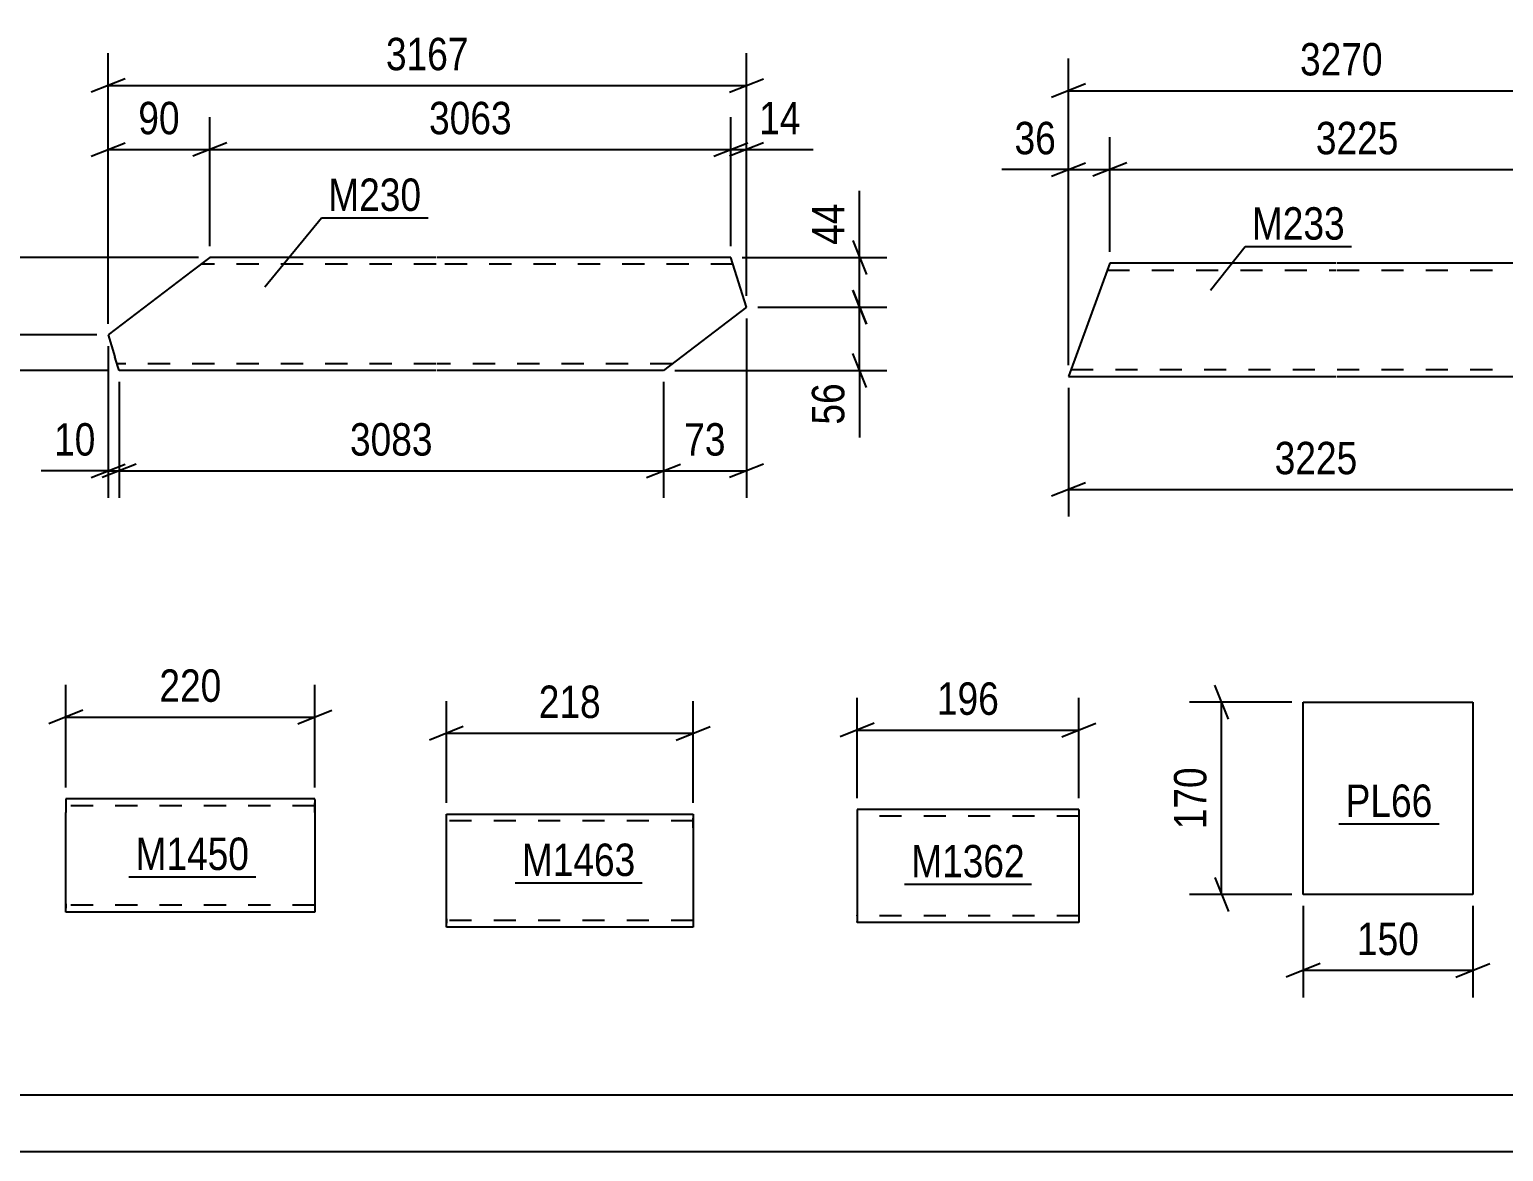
# Model space of a CAD drawing. Header units: millimetres. Extents: x 0 to 841, y 0 to 594.
# Drawn here: x 234.8 to 365.1, y 0 to 99.2 of the extents above; entities that cross this region are included whole.
import ezdxf

# ---------------------------------------------------------------- set-up
doc = ezdxf.new("R2010")
doc.units = ezdxf.units.MM
doc.linetypes.add('DXK_LINE_DOT2', pattern=[3.9198, 1.9599, -1.9599])
doc.styles.add('Arial Narrow', font='ARIALN.TTF', dxfattribs={"height": 0.2})

# ---------------------------------------------------------------- blocks, each defined once
blk = doc.blocks.new('Unknown-404166541-1133 - 43006')
at = {"color": 5, "linetype": 'Continuous'}
for p, q in [((5, 5), (836, 5)), ((0, 0), (841, 0))]:
    blk.add_line(p, q, dxfattribs=at)
blk = doc.blocks.new('Part-404166541-54203 - 54202')
at = {"color": 2, "linetype": 'Continuous'}
for p, q in [((250.74, 79.05), (249.17, 77.85)), ((270.74, 79.05), (250.74, 79.05)), ((296.81, 79.05), (270.84, 79.05)), ((298.18, 74.64), (296.81, 79.05)), ((249.17, 77.85), (241.75, 72.19)), ((298.18, 74.64), (290.84, 69.05)), ((241.75, 72.19), (242.35, 70.25)), ((242.62, 69.4), (242.35, 70.25)), ((242.7, 69.14), (242.62, 69.4)), ((242.73, 69.05), (242.7, 69.14)), ((270.74, 69.05), (242.73, 69.05)), ((290.84, 69.05), (270.84, 69.05))]:
    blk.add_line(p, q, dxfattribs=at)
at = {"color": 7, "linetype": 'DXK_LINE_DOT2'}
for p, q in [((250.74, 79.05), (249.77, 78.31)), ((270.74, 78.45), (249.95, 78.45)), ((297, 78.45), (270.84, 78.45)), ((242.5, 69.79), (242.35, 70.25)), ((242.62, 69.4), (242.53, 69.69)), ((270.74, 69.65), (242.54, 69.65)), ((291.63, 69.65), (270.84, 69.65))]:
    blk.add_line(p, q, dxfattribs=at)
blk = doc.blocks.new('Part-404166541-54219 - 54218')
at = {"color": 2, "linetype": 'Continuous'}
for p, q in [((330.3, 78.53), (326.66, 68.53)), ((350.3, 78.53), (330.3, 78.53)), ((374.04, 78.53), (350.4, 78.53)), ((374.88, 77.33), (374.04, 78.53)), ((374.88, 77.33), (372.12, 69.73)), ((372.12, 69.73), (370.4, 68.53)), ((326.66, 68.53), (350.3, 68.53)), ((350.4, 68.53), (370.4, 68.53))]:
    blk.add_line(p, q, dxfattribs=at)
at = {"color": 7, "linetype": 'DXK_LINE_DOT2'}
for p, q in [((374.04, 78.53), (373.83, 77.93)), ((330.09, 77.93), (350.3, 77.93)), ((350.4, 77.93), (373.83, 77.93)), ((373.8, 77.33), (371.04, 69.73)), ((373.86, 77.56), (373.8, 77.33)), ((373.83, 77.93), (373.86, 77.88)), ((373.86, 77.88), (373.83, 77.93)), ((373.84, 77.7), (373.85, 77.75)), ((373.84, 77.7), (373.85, 77.75)), ((373.86, 77.56), (373.84, 77.7)), ((373.85, 77.75), (373.86, 77.88)), ((326.88, 69.13), (350.3, 69.13)), ((350.4, 69.13), (370.62, 69.13)), ((370.62, 69.13), (370.4, 68.53)), ((370.62, 69.13), (370.69, 69.18)), ((370.69, 69.18), (370.62, 69.13)), ((370.78, 69.31), (370.69, 69.18)), ((370.78, 69.31), (370.8, 69.36)), ((370.78, 69.31), (370.8, 69.36)), ((370.8, 69.36), (370.92, 69.5)), ((371.04, 69.73), (370.92, 69.5))]:
    blk.add_line(p, q, dxfattribs=at)
blk = doc.blocks.new('Part-404166541-52374 - 52373')
at = {"color": 2, "linetype": 'Continuous'}
for p, q in [((347.39, 22.73), (347.39, 39.73)), ((347.39, 39.73), (362.39, 39.73)), ((362.39, 39.73), (362.39, 22.73)), ((362.39, 22.73), (347.39, 22.73))]:
    blk.add_line(p, q, dxfattribs=at)
blk = doc.blocks.new('Part-404166541-52480 - 52479')
at = {"color": 2, "linetype": 'Continuous'}
for p, q in [((327.57, 30.24), (307.96, 30.24)), ((307.96, 30.24), (307.96, 20.33)), ((327.57, 30.24), (327.57, 20.24)), ((307.96, 20.24), (307.96, 20.33)), ((327.57, 20.24), (307.96, 20.24))]:
    blk.add_line(p, q, dxfattribs=at)
at = {"color": 7, "linetype": 'DXK_LINE_DOT2'}
for p, q in [((327.57, 29.64), (307.96, 29.64)), ((307.96, 20.84), (307.96, 20.89)), ((327.57, 20.84), (327.57, 20.89)), ((327.57, 20.84), (307.96, 20.84))]:
    blk.add_line(p, q, dxfattribs=at)
blk = doc.blocks.new('Part-404166541-52508 - 52507')
at = {"color": 2, "linetype": 'Continuous'}
for p, q in [((238.02, 31.17), (238.02, 29.97)), ((260.02, 31.17), (238.02, 31.17)), ((260.02, 31.08), (260.02, 31.17)), ((260.02, 31.08), (260.02, 29.97)), ((238.02, 21.91), (238.02, 29.97)), ((260.02, 29.97), (260.02, 21.17)), ((238.02, 21.26), (238.02, 21.91)), ((238.02, 21.17), (238.02, 21.26)), ((260.02, 21.17), (238.02, 21.17))]:
    blk.add_line(p, q, dxfattribs=at)
at = {"color": 7, "linetype": 'DXK_LINE_DOT2'}
for p, q in [((260.02, 30.57), (238.02, 30.57)), ((260.02, 29.97), (260.02, 30.82)), ((238.02, 21.91), (238.02, 21.52)), ((238.02, 21.77), (238.02, 21.82)), ((260.02, 21.77), (238.02, 21.77)), ((260.02, 21.77), (260.02, 21.82))]:
    blk.add_line(p, q, dxfattribs=at)
blk = doc.blocks.new('Part-404166541-52515 - 52514')
at = {"color": 2, "linetype": 'Continuous'}
for p, q in [((271.65, 28.63), (271.65, 29.83)), ((271.65, 29.83), (293.48, 29.83)), ((293.48, 29.83), (293.48, 29.73)), ((293.48, 29.73), (293.48, 28.63)), ((271.65, 20.57), (271.65, 28.63)), ((293.48, 28.63), (293.48, 19.83)), ((271.65, 19.92), (271.65, 20.57)), ((271.65, 19.83), (271.65, 19.92)), ((293.48, 19.83), (271.65, 19.83))]:
    blk.add_line(p, q, dxfattribs=at)
at = {"color": 7, "linetype": 'DXK_LINE_DOT2'}
for p, q in [((293.48, 29.23), (271.65, 29.23)), ((293.48, 28.63), (293.48, 29.47)), ((271.65, 20.57), (271.65, 20.18)), ((271.65, 20.43), (271.65, 20.47)), ((293.48, 20.43), (271.65, 20.43)), ((293.48, 20.43), (293.48, 20.47))]:
    blk.add_line(p, q, dxfattribs=at)
blk = doc.blocks.new('StraightDimension-404166541-54225 - 54202')
at = {"color": 7, "linetype": 'Continuous'}
for p, q in [((241.75, 73.19), (241.75, 97.1)), ((298.18, 75.64), (298.18, 97.1)), ((243.25, 94.85), (240.25, 93.65)), ((241.75, 94.25), (298.18, 94.25)), ((296.68, 93.65), (299.68, 94.85))]:
    blk.add_line(p, q, dxfattribs=at)
at = {"color": 0}
blk.add_wipeout([(274.22, 95), (274.22, 99.2), (265.71, 99.2), (265.71, 95)], dxfattribs=at)
at = {"color": 3, "style": 'Arial Narrow'}
blk.add_text('3167', height=2.863, dxfattribs=at).set_placement((266.31, 95.6))
blk = doc.blocks.new('StraightDimension-404166541-54356 - 54202')
at = {"color": 7, "linetype": 'Continuous'}
for p, q in [((231.15, 73.69), (232.35, 70.69)), ((240.75, 72.19), (228.9, 72.19)), ((231.75, 69.05), (231.75, 72.19)), ((232.35, 67.55), (231.15, 70.55)), ((241.73, 69.05), (228.9, 69.05)), ((231.75, 69.05), (231.75, 63.14)), ((231.75, 69.05), (231.75, 63.14))]:
    blk.add_line(p, q, dxfattribs=at)
at = {"color": 0}
blk.add_wipeout([(231, 68.52), (226.8, 68.52), (226.8, 63.67), (231, 63.67)], dxfattribs=at)
at = {"color": 3, "style": 'Arial Narrow'}
blk.add_text('31', height=2.863, rotation=90.0002, dxfattribs=at).set_placement((230.4, 64.27))
blk = doc.blocks.new('StraightDimension-404166541-54297 - 54202')
at = {"color": 7, "linetype": 'Continuous'}
for p, q in [((242.73, 68.05), (242.73, 57.78)), ((290.84, 68.05), (290.84, 57.78)), ((244.23, 60.78), (241.23, 59.58)), ((242.73, 60.18), (290.84, 60.18)), ((289.34, 59.58), (292.34, 60.78))]:
    blk.add_line(p, q, dxfattribs=at)
at = {"color": 0}
blk.add_wipeout([(271.04, 60.93), (271.04, 65.13), (262.53, 65.13), (262.53, 60.93)], dxfattribs=at)
at = {"color": 3, "style": 'Arial Narrow'}
blk.add_text('3083', height=2.863, dxfattribs=at).set_placement((263.13, 61.53))
blk = doc.blocks.new('StraightDimension-404166541-54236 - 54202')
at = {"color": 7, "linetype": 'Continuous'}
for p, q in [((296.81, 80.05), (296.81, 91.44)), ((298.18, 75.64), (298.18, 91.44)), ((295.31, 87.99), (298.31, 89.19)), ((299.68, 89.19), (296.68, 87.99)), ((296.81, 88.59), (298.18, 88.59)), ((298.18, 88.59), (304.09, 88.59)), ((298.18, 88.59), (304.09, 88.59))]:
    blk.add_line(p, q, dxfattribs=at)
at = {"color": 0}
blk.add_wipeout([(303.57, 89.34), (303.57, 93.54), (298.71, 93.54), (298.71, 89.34)], dxfattribs=at)
at = {"color": 3, "style": 'Arial Narrow'}
blk.add_text('14', height=2.863, dxfattribs=at).set_placement((299.31, 89.94))
blk = doc.blocks.new('StraightDimension-404166541-54296 - 54202')
at = {"color": 7, "linetype": 'Continuous'}
for p, q in [((298.18, 73.64), (298.18, 57.78)), ((290.84, 68.05), (290.84, 57.78)), ((289.34, 59.58), (292.34, 60.78)), ((290.84, 60.18), (298.18, 60.18)), ((299.68, 60.78), (296.68, 59.58))]:
    blk.add_line(p, q, dxfattribs=at)
at = {"color": 0}
blk.add_wipeout([(296.94, 60.93), (296.94, 65.13), (292.08, 65.13), (292.08, 60.93)], dxfattribs=at)
at = {"color": 3, "style": 'Arial Narrow'}
blk.add_text('73', height=2.863, dxfattribs=at).set_placement((292.68, 61.53))
blk = doc.blocks.new('StraightDimension-404166541-54237 - 54202')
at = {"color": 7, "linetype": 'Continuous'}
for p, q in [((250.74, 80.05), (250.74, 91.44)), ((296.81, 80.05), (296.81, 91.44)), ((252.24, 89.19), (249.24, 87.99)), ((295.31, 87.99), (298.31, 89.19)), ((250.74, 88.59), (296.81, 88.59))]:
    blk.add_line(p, q, dxfattribs=at)
at = {"color": 0}
blk.add_wipeout([(278.03, 89.34), (278.03, 93.54), (269.52, 93.54), (269.52, 89.34)], dxfattribs=at)
at = {"color": 3, "style": 'Arial Narrow'}
blk.add_text('3063', height=2.863, dxfattribs=at).set_placement((270.12, 89.94))
blk = doc.blocks.new('StraightDimension-404166541-54238 - 54202')
at = {"color": 7, "linetype": 'Continuous'}
for p, q in [((241.75, 73.19), (241.75, 91.44)), ((250.74, 80.05), (250.74, 91.44)), ((240.25, 87.99), (243.25, 89.19)), ((252.24, 89.19), (249.24, 87.99)), ((241.75, 88.59), (250.74, 88.59))]:
    blk.add_line(p, q, dxfattribs=at)
at = {"color": 0}
blk.add_wipeout([(248.67, 89.34), (248.67, 93.54), (243.82, 93.54), (243.82, 89.34)], dxfattribs=at)
at = {"color": 3, "style": 'Arial Narrow'}
blk.add_text('90', height=2.863, dxfattribs=at).set_placement((244.42, 89.94))
blk = doc.blocks.new('StraightDimension-404166541-54298 - 54202')
at = {"color": 7, "linetype": 'Continuous'}
for p, q in [((241.75, 71.19), (241.75, 57.78)), ((242.73, 68.05), (242.73, 57.78)), ((241.75, 60.18), (235.84, 60.18)), ((241.75, 60.18), (235.84, 60.18)), ((240.25, 59.58), (243.25, 60.78)), ((244.23, 60.78), (241.23, 59.58)), ((241.75, 60.18), (242.73, 60.18))]:
    blk.add_line(p, q, dxfattribs=at)
at = {"color": 0}
blk.add_wipeout([(241.22, 60.93), (241.22, 65.13), (236.37, 65.13), (236.37, 60.93)], dxfattribs=at)
at = {"color": 3, "style": 'Arial Narrow'}
blk.add_text('10', height=2.863, dxfattribs=at).set_placement((236.97, 61.53))
blk = doc.blocks.new('StraightDimension-404166541-54355 - 54202')
at = {"color": 7, "linetype": 'Continuous'}
for p, q in [((231.15, 80.55), (232.35, 77.55)), ((249.74, 79.05), (228.9, 79.05)), ((231.75, 72.19), (231.75, 79.05)), ((232.35, 70.69), (231.15, 73.69)), ((240.75, 72.19), (228.9, 72.19))]:
    blk.add_line(p, q, dxfattribs=at)
at = {"color": 0}
blk.add_wipeout([(231, 78.05), (226.8, 78.05), (226.8, 73.19), (231, 73.19)], dxfattribs=at)
at = {"color": 3, "style": 'Arial Narrow'}
blk.add_text('69', height=2.863, rotation=90.0002, dxfattribs=at).set_placement((230.4, 73.79))
blk = doc.blocks.new('StraightDimension-404166541-54404 - 54202')
at = {"color": 7, "linetype": 'Continuous'}
for p, q in [((308.18, 79.05), (308.18, 84.95)), ((308.18, 79.05), (308.18, 84.95)), ((307.58, 80.55), (308.78, 77.55)), ((297.81, 79.05), (310.58, 79.05)), ((308.18, 74.64), (308.18, 79.05)), ((308.78, 73.14), (307.58, 76.14)), ((299.18, 74.64), (310.58, 74.64))]:
    blk.add_line(p, q, dxfattribs=at)
at = {"color": 0}
blk.add_wipeout([(307.43, 84.43), (303.23, 84.43), (303.23, 79.57), (307.43, 79.57)], dxfattribs=at)
at = {"color": 3, "style": 'Arial Narrow'}
blk.add_text('44', height=2.863, rotation=90.0002, dxfattribs=at).set_placement((306.83, 80.17))
blk = doc.blocks.new('StraightDimension-404166541-54405 - 54202')
at = {"color": 7, "linetype": 'Continuous'}
for p, q in [((307.58, 76.14), (308.78, 73.14)), ((299.18, 74.64), (310.58, 74.64)), ((308.18, 69.05), (308.18, 74.64)), ((308.78, 67.55), (307.58, 70.55)), ((291.84, 69.05), (310.58, 69.05)), ((308.18, 69.05), (308.18, 63.14)), ((308.18, 69.05), (308.18, 63.14))]:
    blk.add_line(p, q, dxfattribs=at)
at = {"color": 0}
blk.add_wipeout([(307.43, 68.52), (303.23, 68.52), (303.23, 63.67), (307.43, 63.67)], dxfattribs=at)
at = {"color": 3, "style": 'Arial Narrow'}
blk.add_text('56', height=2.863, rotation=90.0002, dxfattribs=at).set_placement((306.83, 64.27))
blk = doc.blocks.new('StraightDimension-404166541-54453 - 54202')
at = {"color": 7, "linetype": 'Continuous'}
for p, q in [((224.13, 80.55), (225.33, 77.55)), ((249.74, 79.05), (221.88, 79.05)), ((224.73, 69.05), (224.73, 79.05)), ((225.33, 67.55), (224.13, 70.55)), ((241.73, 69.05), (221.88, 69.05))]:
    blk.add_line(p, q, dxfattribs=at)
at = {"color": 0}
blk.add_wipeout([(223.98, 77.39), (219.78, 77.39), (219.78, 70.71), (223.98, 70.71)], dxfattribs=at)
at = {"color": 3, "style": 'Arial Narrow'}
blk.add_text('100', height=2.863, rotation=90.0002, dxfattribs=at).set_placement((223.38, 71.31))
blk = doc.blocks.new('StraightDimension-404166541-54547 - 54218')
at = {"color": 7, "linetype": 'Continuous'}
for p, q in [((326.66, 69.53), (326.66, 89.67)), ((330.3, 79.53), (330.3, 89.67)), ((325.16, 86.22), (328.16, 87.42)), ((331.8, 87.42), (328.8, 86.22)), ((326.66, 86.82), (320.76, 86.82)), ((326.66, 86.82), (320.76, 86.82)), ((326.66, 86.82), (330.3, 86.82))]:
    blk.add_line(p, q, dxfattribs=at)
at = {"color": 0}
blk.add_wipeout([(326.14, 87.57), (326.14, 91.77), (321.28, 91.77), (321.28, 87.57)], dxfattribs=at)
at = {"color": 3, "style": 'Arial Narrow'}
blk.add_text('36', height=2.863, dxfattribs=at).set_placement((321.88, 88.17))
blk = doc.blocks.new('StraightDimension-404166541-54593 - 54218')
at = {"color": 7, "linetype": 'Continuous'}
for p, q in [((326.66, 69.53), (326.66, 96.64)), ((374.88, 78.33), (374.88, 96.64)), ((328.16, 94.39), (325.16, 93.19)), ((373.38, 93.19), (376.38, 94.39)), ((326.66, 93.79), (374.88, 93.79))]:
    blk.add_line(p, q, dxfattribs=at)
at = {"color": 0}
blk.add_wipeout([(355.03, 94.54), (355.03, 98.74), (346.52, 98.74), (346.52, 94.54)], dxfattribs=at)
at = {"color": 3, "style": 'Arial Narrow'}
blk.add_text('3270', height=2.863, dxfattribs=at).set_placement((347.12, 95.14))
blk = doc.blocks.new('StraightDimension-404166541-54609 - 54218')
at = {"color": 7, "linetype": 'Continuous'}
for p, q in [((326.66, 67.53), (326.66, 56.13)), ((370.4, 67.53), (370.4, 56.13)), ((328.16, 59.13), (325.16, 57.93)), ((368.9, 57.93), (371.9, 59.13)), ((326.66, 58.53), (370.4, 58.53))]:
    blk.add_line(p, q, dxfattribs=at)
at = {"color": 0}
blk.add_wipeout([(352.79, 59.28), (352.79, 63.48), (344.28, 63.48), (344.28, 59.28)], dxfattribs=at)
at = {"color": 3, "style": 'Arial Narrow'}
blk.add_text('3225', height=2.863, dxfattribs=at).set_placement((344.88, 59.88))
blk = doc.blocks.new('StraightDimension-404166541-54546 - 54218')
at = {"color": 7, "linetype": 'Continuous'}
for p, q in [((330.3, 79.53), (330.3, 89.67)), ((374.04, 79.53), (374.04, 89.67)), ((331.8, 87.42), (328.8, 86.22)), ((372.54, 86.22), (375.54, 87.42)), ((330.3, 86.82), (374.04, 86.82))]:
    blk.add_line(p, q, dxfattribs=at)
at = {"color": 0}
blk.add_wipeout([(356.43, 87.57), (356.43, 91.77), (347.92, 91.77), (347.92, 87.57)], dxfattribs=at)
at = {"color": 3, "style": 'Arial Narrow'}
blk.add_text('3225', height=2.863, dxfattribs=at).set_placement((348.52, 88.17))
blk = doc.blocks.new('StraightDimension-404166541-52652 - 52373')
at = {"color": 7, "linetype": 'Continuous'}
for p, q in [((340.79, 38.23), (339.59, 41.23)), ((346.39, 39.73), (337.34, 39.73)), ((340.19, 22.73), (340.19, 39.73)), ((339.59, 24.23), (340.79, 21.23)), ((346.39, 22.73), (337.34, 22.73))]:
    blk.add_line(p, q, dxfattribs=at)
at = {"color": 0}
blk.add_wipeout([(339.44, 34.57), (335.24, 34.57), (335.24, 27.89), (339.44, 27.89)], dxfattribs=at)
at = {"color": 3, "style": 'Arial Narrow'}
blk.add_text('170', height=2.863, rotation=90.0002, dxfattribs=at).set_placement((338.84, 28.49))
blk = doc.blocks.new('StraightDimension-404166541-52656 - 52373')
at = {"color": 7, "linetype": 'Continuous'}
for p, q in [((347.39, 21.73), (347.39, 13.62)), ((362.39, 21.73), (362.39, 13.62)), ((348.89, 16.62), (345.89, 15.42)), ((347.39, 16.02), (362.39, 16.02)), ((360.89, 15.42), (363.89, 16.62))]:
    blk.add_line(p, q, dxfattribs=at)
at = {"color": 0}
blk.add_wipeout([(358.24, 16.77), (358.24, 20.97), (351.55, 20.97), (351.55, 16.77)], dxfattribs=at)
at = {"color": 3, "style": 'Arial Narrow'}
blk.add_text('150', height=2.863, dxfattribs=at).set_placement((352.15, 17.37))
blk = doc.blocks.new('StraightDimension-404166541-52772 - 52479')
at = {"color": 7, "linetype": 'Continuous'}
for p, q in [((307.96, 31.24), (307.96, 40.11)), ((327.57, 31.24), (327.57, 40.11)), ((309.46, 37.86), (306.46, 36.66)), ((326.07, 36.66), (329.07, 37.86)), ((307.96, 37.26), (327.57, 37.26))]:
    blk.add_line(p, q, dxfattribs=at)
at = {"color": 0}
blk.add_wipeout([(321.11, 38.01), (321.11, 42.21), (314.42, 42.21), (314.42, 38.01)], dxfattribs=at)
at = {"color": 3, "style": 'Arial Narrow'}
blk.add_text('196', height=2.863, dxfattribs=at).set_placement((315.02, 38.61))
blk = doc.blocks.new('StraightDimension-404166541-52776 - 52507')
at = {"color": 7, "linetype": 'Continuous'}
for p, q in [((238.02, 32.17), (238.02, 41.26)), ((260.02, 32.17), (260.02, 41.26)), ((239.52, 39.01), (236.52, 37.81)), ((238.02, 38.41), (260.02, 38.41)), ((258.52, 37.81), (261.52, 39.01))]:
    blk.add_line(p, q, dxfattribs=at)
at = {"color": 0}
blk.add_wipeout([(252.36, 39.16), (252.36, 43.36), (245.68, 43.36), (245.68, 39.16)], dxfattribs=at)
at = {"color": 3, "style": 'Arial Narrow'}
blk.add_text('220', height=2.863, dxfattribs=at).set_placement((246.28, 39.76))
blk = doc.blocks.new('StraightDimension-404166541-52780 - 52514')
at = {"color": 7, "linetype": 'Continuous'}
for p, q in [((271.65, 30.83), (271.65, 39.83)), ((293.48, 30.83), (293.48, 39.83)), ((273.15, 37.58), (270.15, 36.38)), ((271.65, 36.98), (293.48, 36.98)), ((291.98, 36.38), (294.98, 37.58))]:
    blk.add_line(p, q, dxfattribs=at)
at = {"color": 0}
blk.add_wipeout([(285.9, 37.73), (285.9, 41.93), (279.22, 41.93), (279.22, 37.73)], dxfattribs=at)
at = {"color": 3, "style": 'Arial Narrow'}
blk.add_text('218', height=2.863, dxfattribs=at).set_placement((279.82, 38.33))
blk = doc.blocks.new('Mark-404166541-54484 - 54202')
at = {"color": 0}
blk.add_wipeout([(269.43, 83.16), (269.43, 86.16), (261.21, 86.16), (261.21, 83.16)], dxfattribs=at)
blk.add_wipeout([(269.43, 83.16), (269.43, 86.16), (261.21, 86.16), (261.21, 83.16)], dxfattribs=at)
at = {"color": 30, "linetype": 'Continuous'}
for p, q in [((255.61, 76.46), (260.61, 82.56)), ((260.61, 82.56), (270.03, 82.56))]:
    blk.add_line(p, q, dxfattribs=at)
at = {"color": 3, "style": 'Arial Narrow'}
blk.add_text('M230', height=2.863, dxfattribs=at).set_placement((261.21, 83.16))
blk = doc.blocks.new('Mark-404166541-54773 - 54218')
at = {"color": 0}
blk.add_wipeout([(351.08, 80.62), (351.08, 83.62), (342.86, 83.62), (342.86, 80.62)], dxfattribs=at)
blk.add_wipeout([(351.08, 80.62), (351.08, 83.62), (342.86, 83.62), (342.86, 80.62)], dxfattribs=at)
at = {"color": 30, "linetype": 'Continuous'}
for p, q in [((339.21, 76.16), (342.26, 80.02)), ((342.26, 80.02), (351.68, 80.02))]:
    blk.add_line(p, q, dxfattribs=at)
at = {"color": 3, "style": 'Arial Narrow'}
blk.add_text('M233', height=2.863, dxfattribs=at).set_placement((342.86, 80.62))
blk = doc.blocks.new('Mark-404166541-55094 - 52373')
at = {"color": 0}
blk.add_wipeout([(358.82, 29.58), (358.82, 32.58), (351.15, 32.58), (351.15, 29.58)], dxfattribs=at)
blk.add_wipeout([(358.82, 29.58), (358.82, 32.58), (351.15, 32.58), (351.15, 29.58)], dxfattribs=at)
at = {"color": 30, "linetype": 'Continuous'}
blk.add_line((350.55, 28.98), (359.42, 28.98), dxfattribs=at)
at = {"color": 3, "style": 'Arial Narrow'}
blk.add_text('PL66', height=2.863, dxfattribs=at).set_placement((351.15, 29.58))
blk = doc.blocks.new('Mark-404166541-52980 - 52479')
at = {"color": 0}
blk.add_wipeout([(322.79, 24.24), (322.79, 27.24), (312.74, 27.24), (312.74, 24.24)], dxfattribs=at)
blk.add_wipeout([(322.79, 24.24), (322.79, 27.24), (312.74, 27.24), (312.74, 24.24)], dxfattribs=at)
at = {"color": 30, "linetype": 'Continuous'}
blk.add_line((312.14, 23.64), (323.39, 23.64), dxfattribs=at)
at = {"color": 3, "style": 'Arial Narrow'}
blk.add_text('M1362', height=2.863, dxfattribs=at).set_placement((312.74, 24.24))
blk = doc.blocks.new('Mark-404166541-52983 - 52507')
at = {"color": 0}
blk.add_wipeout([(254.22, 24.89), (254.22, 27.89), (244.17, 27.89), (244.17, 24.89)], dxfattribs=at)
blk.add_wipeout([(254.22, 24.89), (254.22, 27.89), (244.17, 27.89), (244.17, 24.89)], dxfattribs=at)
at = {"color": 30, "linetype": 'Continuous'}
blk.add_line((243.57, 24.29), (254.82, 24.29), dxfattribs=at)
at = {"color": 3, "style": 'Arial Narrow'}
blk.add_text('M1450', height=2.863, dxfattribs=at).set_placement((244.17, 24.89))
blk = doc.blocks.new('Mark-404166541-52986 - 52514')
at = {"color": 0}
blk.add_wipeout([(288.37, 24.36), (288.37, 27.36), (278.32, 27.36), (278.32, 24.36)], dxfattribs=at)
blk.add_wipeout([(288.37, 24.36), (288.37, 27.36), (278.32, 27.36), (278.32, 24.36)], dxfattribs=at)
at = {"color": 30, "linetype": 'Continuous'}
blk.add_line((277.72, 23.76), (288.97, 23.76), dxfattribs=at)
at = {"color": 3, "style": 'Arial Narrow'}
blk.add_text('M1463', height=2.863, dxfattribs=at).set_placement((278.32, 24.36))

msp = doc.modelspace()

# ---------------------------------------------------------------- block references
for name in ['Unknown-404166541-1133 - 43006', 'Part-404166541-54203 - 54202', 'Part-404166541-54219 - 54218', 'Part-404166541-52374 - 52373', 'Part-404166541-52508 - 52507', 'Part-404166541-52480 - 52479', 'Part-404166541-52515 - 52514']:
    msp.add_blockref(name, (0, 0))

# ---------------------------------------------------------------- next in the draw order: block references
for name in ['StraightDimension-404166541-54225 - 54202', 'StraightDimension-404166541-54547 - 54218', 'StraightDimension-404166541-54609 - 54218', 'StraightDimension-404166541-52776 - 52507', 'StraightDimension-404166541-52780 - 52514', 'StraightDimension-404166541-52772 - 52479', 'StraightDimension-404166541-52652 - 52373', 'Mark-404166541-55094 - 52373', 'Mark-404166541-52983 - 52507', 'Mark-404166541-52986 - 52514', 'Mark-404166541-52980 - 52479']:
    msp.add_blockref(name, (0, 0))

# ---------------------------------------------------------------- next in the draw order: block references
for name in ['StraightDimension-404166541-54593 - 54218', 'StraightDimension-404166541-54236 - 54202', 'StraightDimension-404166541-54356 - 54202', 'StraightDimension-404166541-52656 - 52373']:
    msp.add_blockref(name, (0, 0))

# ---------------------------------------------------------------- next in the draw order: block references
for name in ['StraightDimension-404166541-54237 - 54202', 'StraightDimension-404166541-54546 - 54218', 'StraightDimension-404166541-54297 - 54202']:
    msp.add_blockref(name, (0, 0))

# ---------------------------------------------------------------- next in the draw order: block references
for name in ['StraightDimension-404166541-54238 - 54202', 'Mark-404166541-54484 - 54202', 'Mark-404166541-54773 - 54218', 'StraightDimension-404166541-54296 - 54202', 'StraightDimension-404166541-54298 - 54202']:
    msp.add_blockref(name, (0, 0))

# ---------------------------------------------------------------- next in the draw order: block references
for name in ['StraightDimension-404166541-54404 - 54202', 'StraightDimension-404166541-54355 - 54202']:
    msp.add_blockref(name, (0, 0))

# ---------------------------------------------------------------- next in the draw order: block references
for name in ['StraightDimension-404166541-54453 - 54202', 'StraightDimension-404166541-54405 - 54202']:
    msp.add_blockref(name, (0, 0))

doc.saveas('drawing.dxf')
